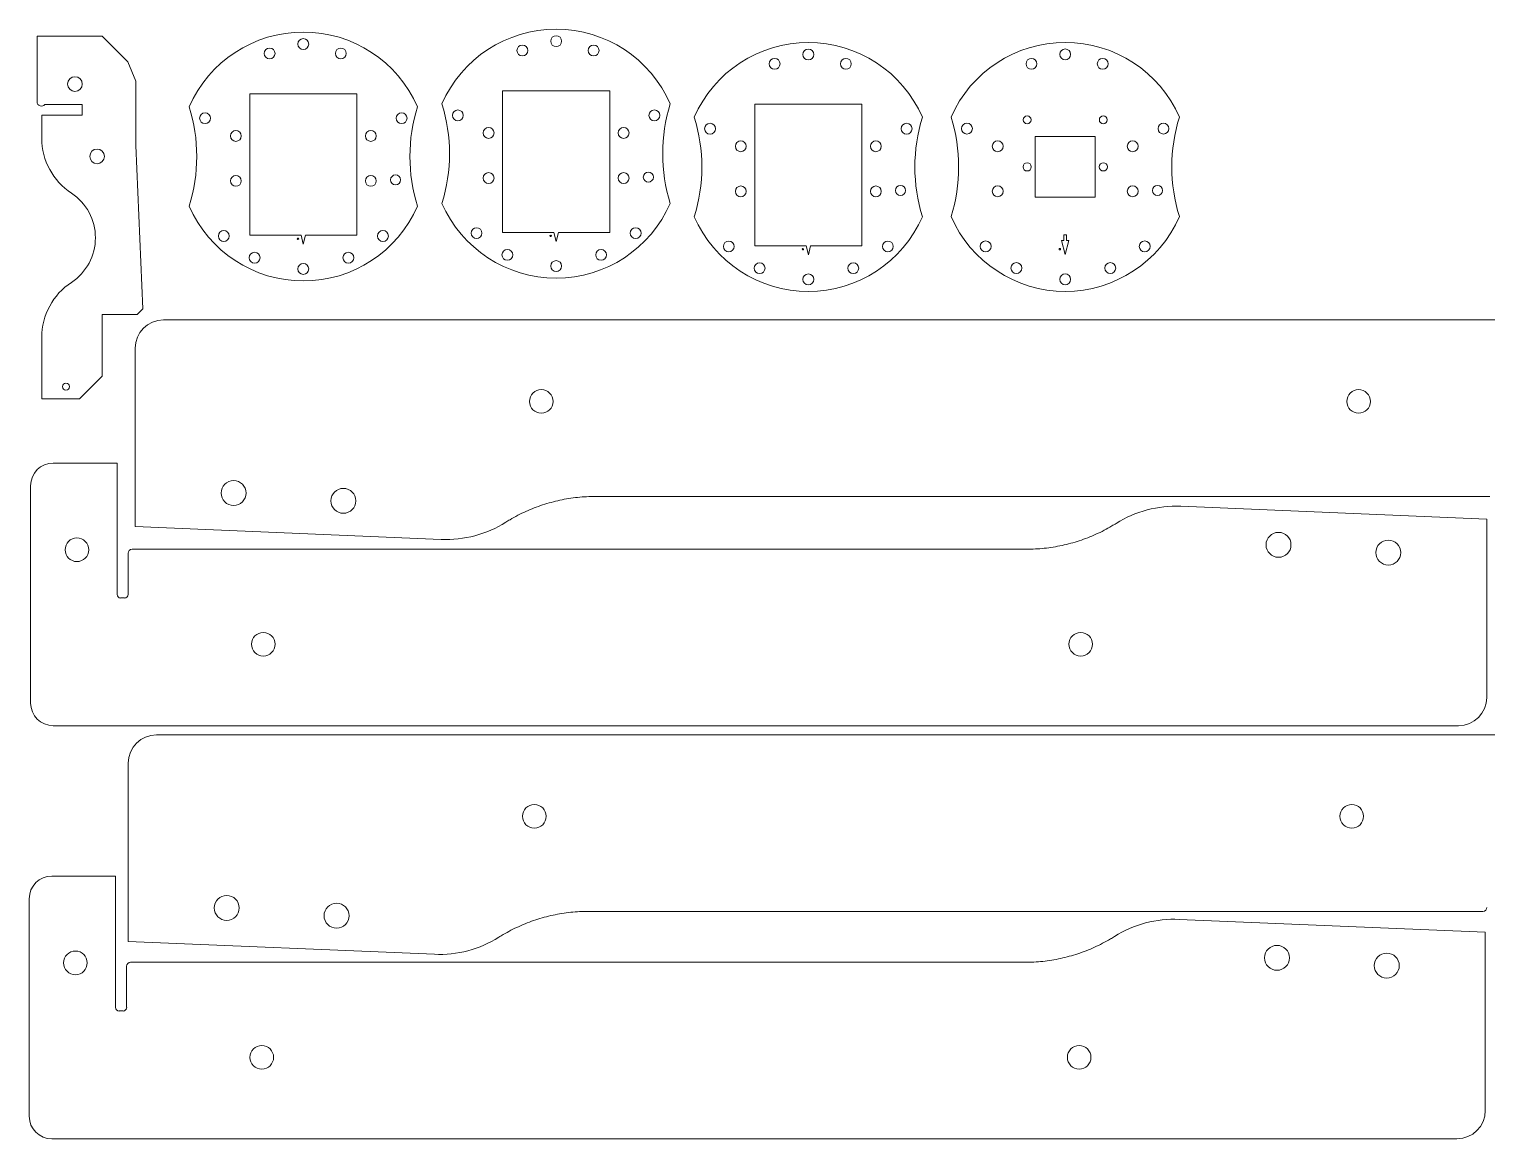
# Model space of a CAD drawing. Header units: inches. Extents: x 0.1 to 23.8, y 0.1 to 11.9.
# Drawn here: x 0.13 to 15.44, y 0.12 to 11.77 of the extents above; entities that cross this region are included whole.
import ezdxf

# ---------------------------------------------------------------- set-up
doc = ezdxf.new("R2010")
doc.units = ezdxf.units.IN
doc.header["$MEASUREMENT"] = 0
doc.layers.add('CUTOUTS', color=1, linetype='Continuous')
doc.layers.add('PERIMETER', color=5, linetype='Continuous')

msp = doc.modelspace()

# ---------------------------------------------------------------- linework, layer by layer
at = {"layer": 'CUTOUTS', "lineweight": 0}
for points in [[(3.572, 9.61), (3.033, 9.61), (3.009, 9.516), (2.986, 9.61), (2.446, 9.61), (2.446, 11.094), (3.572, 11.094)], [(6.227, 9.64), (5.687, 9.64), (5.664, 9.546), (5.64, 9.64), (5.101, 9.64), (5.101, 11.125), (6.227, 11.125)], [(8.875, 9.5), (8.335, 9.5), (8.312, 9.406), (8.288, 9.5), (7.749, 9.5), (7.749, 10.985), (8.875, 10.985)], [(10.694, 10.647), (11.324, 10.647), (11.324, 10.009), (10.694, 10.009)], [(10.972, 9.554), (10.995, 9.554), (10.995, 9.615), (11.023, 9.615), (11.023, 9.554), (11.046, 9.554), (11.009, 9.407)]]:
    msp.add_lwpolyline(points, close=True, dxfattribs=at)
for centre, radius in [((3.009, 11.618), 0.0571), ((5.664, 11.648), 0.0571), ((2.655, 11.519), 0.0571), ((3.403, 11.519), 0.0571), ((5.309, 11.55), 0.0571), ((6.057, 11.55), 0.0571), ((8.312, 11.508), 0.0571), ((11.009, 11.509), 0.0571), ((7.958, 11.41), 0.0571), ((8.706, 11.41), 0.0571), ((10.655, 11.41), 0.0571), ((11.403, 11.41), 0.0571), ((0.611, 11.198), 0.0768), ((1.977, 10.839), 0.0571), ((4.041, 10.839), 0.0571), ((4.632, 10.869), 0.0571), ((6.696, 10.869), 0.0571), ((4.955, 10.684), 0.0571), ((6.372, 10.684), 0.0571), ((7.28, 10.729), 0.0571), ((9.344, 10.729), 0.0571), ((9.977, 10.73), 0.0571), ((10.61, 10.822), 0.0413), ((11.409, 10.822), 0.0413), ((12.041, 10.73), 0.0571), ((2.301, 10.653), 0.0571), ((3.718, 10.653), 0.0571), ((7.603, 10.544), 0.0571), ((9.021, 10.544), 0.0571), ((10.301, 10.544), 0.0571), ((11.718, 10.544), 0.0571), ((0.844, 10.438), 0.0768), ((4.955, 10.211), 0.0571), ((6.372, 10.211), 0.0571), ((6.632, 10.221), 0.0531), ((10.61, 10.328), 0.0433), ((11.409, 10.328), 0.0433), ((2.301, 10.181), 0.0571), ((3.718, 10.181), 0.0571), ((3.978, 10.191), 0.0531), ((7.603, 10.071), 0.0571), ((9.021, 10.071), 0.0571), ((9.28, 10.081), 0.0531), ((10.301, 10.072), 0.0571), ((11.718, 10.072), 0.0571), ((11.978, 10.081), 0.0531), ((2.174, 9.602), 0.0571), ((3.845, 9.602), 0.0571), ((4.828, 9.632), 0.0571), ((6.499, 9.632), 0.0571), ((2.953, 9.573), 0.00787), ((5.607, 9.603), 0.00787), ((7.477, 9.492), 0.0571), ((9.147, 9.492), 0.0571), ((10.174, 9.493), 0.0571), ((11.844, 9.493), 0.0571), ((2.498, 9.374), 0.0571), ((3.482, 9.374), 0.0571), ((5.152, 9.404), 0.0571), ((5.664, 9.286), 0.0571), ((6.136, 9.404), 0.0571), ((8.255, 9.463), 0.00787), ((10.953, 9.464), 0.00787), ((3.009, 9.256), 0.0571), ((7.8, 9.264), 0.0571), ((8.312, 9.146), 0.0571), ((8.784, 9.264), 0.0571), ((10.497, 9.265), 0.0571), ((11.009, 9.147), 0.0571), ((11.482, 9.265), 0.0571), ((0.517, 8.02), 0.0374), ((5.508, 7.865), 0.124), ((14.09, 7.865), 0.124), ((2.277, 6.903), 0.131), ((3.43, 6.821), 0.131), ((0.632, 6.307), 0.124), ((13.249, 6.359), 0.131), ((14.402, 6.277), 0.131), ((2.589, 5.315), 0.124), ((11.172, 5.315), 0.124), ((5.435, 3.508), 0.124), ((14.018, 3.508), 0.124), ((2.205, 2.546), 0.131), ((3.358, 2.464), 0.131), ((13.233, 2.022), 0.131), ((0.616, 1.969), 0.124), ((14.386, 1.94), 0.131), ((2.573, 0.977), 0.124), ((11.156, 0.977), 0.124)]:
    msp.add_circle(centre, radius, dxfattribs=at)
at = {"layer": 'PERIMETER', "lineweight": 0}
for p, q in [((16.295, 8.722), (1.54, 8.722)), ((1.243, 8.424), (1.243, 8.324)), ((1.243, 8.324), (1.243, 8.092)), ((1.243, 8.324), (1.243, 8.324)), ((1.243, 8.092), (1.243, 8.092)), ((1.243, 8.092), (1.243, 7.694)), ((1.243, 7.694), (1.243, 7.694)), ((1.243, 7.694), (1.243, 7.58)), ((1.243, 7.58), (1.243, 7.58)), ((1.243, 7.58), (1.243, 6.55)), ((1.054, 7.218), (0.384, 7.218)), ((1.054, 5.838), (1.054, 7.218)), ((0.146, 6.98), (0.146, 4.697)), ((6.077, 6.867), (15.468, 6.867)), ((15.436, 6.63), (12.222, 6.764)), ((15.436, 5.6), (15.436, 6.63)), ((1.243, 6.55), (4.457, 6.416)), ((10.602, 6.313), (1.211, 6.313)), ((1.17, 6.271), (1.17, 5.838)), ((1.132, 5.801), (1.091, 5.801)), ((15.436, 5.486), (15.436, 5.6)), ((15.436, 5.6), (15.436, 5.6)), ((15.436, 5.088), (15.436, 5.486)), ((15.436, 5.486), (15.436, 5.486)), ((15.436, 4.856), (15.436, 5.088)), ((15.436, 5.088), (15.436, 5.088)), ((15.436, 4.756), (15.436, 4.856)), ((15.436, 4.856), (15.436, 4.856)), ((0.384, 4.458), (15.139, 4.458)), ((16.222, 4.364), (1.468, 4.364)), ((1.171, 4.067), (1.171, 3.967)), ((1.171, 3.967), (1.171, 3.734)), ((1.171, 3.967), (1.171, 3.967)), ((1.171, 3.734), (1.171, 3.734)), ((1.171, 3.734), (1.171, 3.337)), ((1.171, 3.337), (1.171, 3.337)), ((1.171, 3.337), (1.171, 3.223)), ((1.171, 3.223), (1.171, 3.223)), ((1.171, 3.223), (1.171, 2.193)), ((1.038, 2.881), (0.369, 2.881)), ((1.038, 1.501), (1.038, 2.881)), ((0.13, 2.643), (0.13, 0.359)), ((6.004, 2.51), (15.396, 2.51)), ((15.42, 2.292), (12.206, 2.426)), ((1.171, 2.193), (4.385, 2.059)), ((15.42, 1.263), (15.42, 2.292)), ((1.154, 1.934), (1.154, 1.501)), ((10.586, 1.975), (1.195, 1.975)), ((1.117, 1.464), (1.075, 1.464)), ((15.42, 1.149), (15.42, 1.263)), ((15.42, 1.263), (15.42, 1.263)), ((15.42, 0.751), (15.42, 1.149)), ((15.42, 1.149), (15.42, 1.149)), ((15.42, 0.519), (15.42, 0.751)), ((15.42, 0.751), (15.42, 0.751)), ((15.42, 0.418), (15.42, 0.519)), ((15.42, 0.519), (15.42, 0.519)), ((0.369, 0.121), (15.123, 0.121))]:
    msp.add_line(p, q, dxfattribs=at)
for points in [[(0.263, 8.538), (0.263, 7.892), (0.659, 7.892), (0.897, 8.129), (0.897, 8.778), (1.265, 8.778), (1.323, 8.838), (1.251, 10.552), (1.251, 11.228), (1.167, 11.43), (0.896, 11.702), (0.213, 11.702), (0.213, 11.011, 0.723869), (0.295, 10.984), (0.686, 10.984), (0.686, 10.87), (0.263, 10.87), (0.263, 10.628, 0.252133), (0.574, 10.052, -0.538499), (0.574, 9.115, 0.252133)], [(4.208, 10.959, 0.655145), (1.811, 10.959, -0.152154), (1.811, 9.915, 0.655145), (4.208, 9.915, -0.152154)], [(6.862, 10.989, 0.655145), (4.465, 10.989, -0.152154), (4.465, 9.945, 0.655145), (6.862, 9.945, -0.152154)], [(9.51, 10.849, 0.655145), (7.114, 10.849, -0.152154), (7.114, 9.805, 0.655145), (9.51, 9.805, -0.152154)], [(12.208, 10.85, 0.152154), (12.208, 9.806, -0.655145), (9.811, 9.806, 0.152154), (9.811, 10.85, -0.655145)]]:
    msp.add_lwpolyline(points, format="xyb", close=True, dxfattribs=at)
for centre, radius, start, end in [((1.54, 8.424), 0.297, 90, 180), ((0.384, 6.98), 0.238, 90, 180), ((1.211, 6.271), 0.0413, 90, 180), ((1.091, 5.838), 0.0374, 180, 270), ((1.132, 5.838), 0.0374, 270, 0), ((15.139, 4.756), 0.297, 270, 0), ((0.384, 4.697), 0.238, 180, 270), ((1.468, 4.067), 0.297, 90, 180), ((0.369, 2.643), 0.238, 90, 180), ((15.396, 2.551), 0.0413, 270, 360), ((1.195, 1.934), 0.0413, 90, 180), ((1.075, 1.501), 0.0374, 180, 270), ((1.117, 1.501), 0.0374, 270, 0), ((0.369, 0.359), 0.238, 180, 270), ((15.123, 0.418), 0.297, 270, 0)]:
    msp.add_arc(centre, radius, start, end, dxfattribs=at)
for points, knots in [([(6.077, 6.867), (6.014, 6.867), (5.952, 6.864), (5.889, 6.857), (5.827, 6.851), (5.765, 6.841), (5.703, 6.827), (5.642, 6.814), (5.582, 6.798), (5.522, 6.778), (5.462, 6.758), (5.404, 6.735), (5.347, 6.71), (5.29, 6.684), (5.234, 6.655), (5.18, 6.623), (5.165, 6.614), (5.15, 6.605), (5.136, 6.596)], [-1, -1, -1, -1, -0.8571429, -0.8571429, -0.8571429, -0.7142857, -0.7142857, -0.7142857, -0.5714286, -0.5714286, -0.5714286, -0.4285714, -0.4285714, -0.4285714, -0.2857143, -0.2857143, -0.2857143, -0.2467559, -0.2467559, -0.2467559, -0.2467559]), ([(11.543, 6.584), (11.644, 6.647), (11.754, 6.695), (11.869, 6.725), (11.984, 6.756), (12.103, 6.769), (12.222, 6.764)], [0, 0, 0, 0, 0.905292, 0.905292, 0.905292, 1.810583, 1.810583, 1.810583, 1.810583]), ([(5.136, 6.596), (5.035, 6.533), (4.925, 6.485), (4.81, 6.455), (4.695, 6.424), (4.576, 6.411), (4.457, 6.416)], [0, 0, 0, 0, 0.905292, 0.905292, 0.905292, 1.810583, 1.810583, 1.810583, 1.810583]), ([(10.602, 6.313), (10.665, 6.313), (10.728, 6.316), (10.79, 6.323), (10.852, 6.329), (10.914, 6.339), (10.976, 6.353), (11.037, 6.366), (11.098, 6.382), (11.157, 6.402), (11.217, 6.422), (11.275, 6.444), (11.332, 6.47), (11.39, 6.496), (11.445, 6.525), (11.499, 6.557), (11.514, 6.566), (11.529, 6.575), (11.543, 6.584)], [-1, -1, -1, -1, -0.8571429, -0.8571429, -0.8571429, -0.7142857, -0.7142857, -0.7142857, -0.5714286, -0.5714286, -0.5714286, -0.4285714, -0.4285714, -0.4285714, -0.2857143, -0.2857143, -0.2857143, -0.2467559, -0.2467559, -0.2467559, -0.2467559]), ([(6.004, 2.51), (5.942, 2.51), (5.879, 2.507), (5.817, 2.5), (5.754, 2.493), (5.692, 2.483), (5.631, 2.47), (5.57, 2.457), (5.509, 2.44), (5.449, 2.421), (5.39, 2.401), (5.331, 2.378), (5.274, 2.352), (5.217, 2.326), (5.161, 2.297), (5.107, 2.266), (5.092, 2.257), (5.078, 2.248), (5.063, 2.239)], [-1, -1, -1, -1, -0.8571429, -0.8571429, -0.8571429, -0.7142857, -0.7142857, -0.7142857, -0.5714286, -0.5714286, -0.5714286, -0.4285714, -0.4285714, -0.4285714, -0.2857143, -0.2857143, -0.2857143, -0.2467559, -0.2467559, -0.2467559, -0.2467559]), ([(11.528, 2.246), (11.628, 2.31), (11.738, 2.357), (11.853, 2.388), (11.968, 2.418), (12.087, 2.431), (12.206, 2.426)], [0, 0, 0, 0, 0.905292, 0.905292, 0.905292, 1.810583, 1.810583, 1.810583, 1.810583]), ([(5.063, 2.239), (4.963, 2.176), (4.853, 2.128), (4.738, 2.097), (4.623, 2.067), (4.504, 2.054), (4.385, 2.059)], [0, 0, 0, 0, 0.905292, 0.905292, 0.905292, 1.810583, 1.810583, 1.810583, 1.810583]), ([(10.586, 1.975), (10.649, 1.975), (10.712, 1.979), (10.774, 1.985), (10.837, 1.992), (10.899, 2.002), (10.96, 2.015), (11.021, 2.029), (11.082, 2.045), (11.142, 2.065), (11.201, 2.084), (11.26, 2.107), (11.317, 2.133), (11.374, 2.159), (11.43, 2.188), (11.484, 2.22), (11.498, 2.228), (11.513, 2.237), (11.528, 2.246)], [-1, -1, -1, -1, -0.8571429, -0.8571429, -0.8571429, -0.7142857, -0.7142857, -0.7142857, -0.5714286, -0.5714286, -0.5714286, -0.4285714, -0.4285714, -0.4285714, -0.2857143, -0.2857143, -0.2857143, -0.2467559, -0.2467559, -0.2467559, -0.2467559])]:
    msp.add_open_spline(points, degree=3, knots=knots, dxfattribs=at)

doc.saveas('drawing.dxf')
